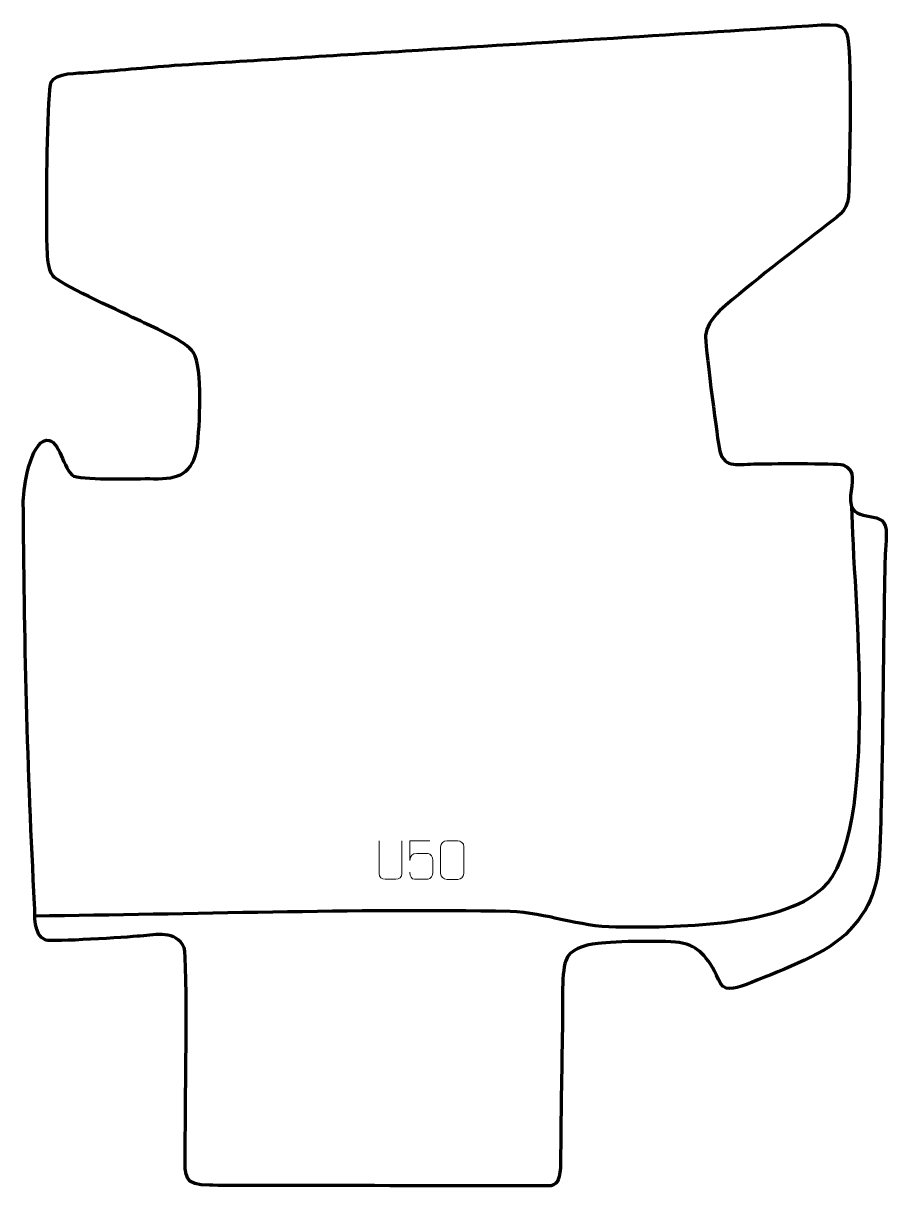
# Model space of a CAD drawing. Header units: millimetres. Extents: x 934 to 1493, y 38 to 791.
import ezdxf

# ---------------------------------------------------------------- set-up
doc = ezdxf.new("R2010")
doc.units = ezdxf.units.MM
doc.header["$MEASUREMENT"] = 0
doc.layers.add('layer 2', color=7, linetype='Continuous')
doc.layers.add('layer 3', color=7, linetype='Continuous')

msp = doc.modelspace()

# ---------------------------------------------------------------- linework, layer by layer
at = {"layer": 'layer 2', "color": 142, "lineweight": 158}
msp.add_open_spline([(941.324, 213.1015), (1043.0766, 214.0547), (1147.9254, 217.9191), (1249.3599, 216.0284), (1249.3599, 216.0284), (1273.2226, 215.1115), (1293.442, 206.1591), (1317.8804, 205.904), (1317.8804, 205.904), (1354.8217, 205.5535), (1424.5687, 205.5239), (1451.9974, 231.0176), (1451.9974, 231.0176), (1489.8547, 266.2039), (1471.6107, 423.9014), (1470.8762, 478.06)], degree=3, knots=[0, 0, 0, 0, 0.2, 0.2, 0.2, 0.2, 0.4, 0.4, 0.4, 0.4, 0.6, 0.6, 0.6, 0.6, 1, 1, 1, 1], dxfattribs=at)
at = {"layer": 'layer 3', "color": 242, "lineweight": 158}
msp.add_open_spline([(1031.8706, 764.123), (1013.127, 762.6942), (994.2973, 760.783), (975.6107, 759.4325), (975.6107, 759.4325), (969.9308, 759.0221), (954.4551, 759.4276), (951.8931, 753.212), (951.8931, 753.212), (949.4705, 747.3344), (948.975, 683.3411), (948.9902, 671.6944), (948.9902, 671.6944), (949.0304, 662.4815), (948.772, 643.3698), (950.3245, 634.6565), (950.3245, 634.6565), (950.8616, 632.0063), (951.4168, 628.8983), (954.1559, 626.6454), (954.1559, 626.6454), (961.8258, 620.3368), (998.6082, 603.8154), (1010.0349, 598.2393), (1010.0349, 598.2393), (1019.4809, 593.6037), (1038.7652, 586.0057), (1044.2564, 577.7227), (1044.2564, 577.7227), (1050.2941, 568.6151), (1048.0107, 529.0449), (1046.73, 517.1029), (1046.73, 517.1029), (1043.7628, 499.3723), (1034.6568, 495.91), (1018.2574, 496.2573), (1018.2574, 496.2573), (1005.9266, 496.5185), (976.3317, 495.0928), (966.5401, 497.9745), (966.5401, 497.9745), (959.5387, 501.6016), (957.6257, 522.2266), (948.9678, 521.1358), (948.9678, 521.1358), (938.1938, 519.7784), (934.1165, 490.7605), (933.8056, 481.9778), (933.8056, 481.9778), (934.3872, 396.3755), (936.4756, 305.8643), (941.1803, 220.6201), (941.1803, 220.6201), (941.5935, 213.1343), (939.971, 200.9103), (948.3672, 197.2885), (948.3672, 197.2885), (952.8327, 195.9596), (1001.042, 199.2372), (1009.6784, 199.8909), (1009.6784, 199.8909), (1020.2319, 200.7146), (1032.5, 203.843), (1038.0997, 192.4367), (1038.0997, 192.4367), (1040.5314, 186.539), (1038.7163, 75.9787), (1038.7061, 58.9345), (1038.7061, 58.9345), (1038.7398, 43.2145), (1037.8874, 38.7636), (1054.6048, 38.4416), (1054.6048, 38.4416), (1071.3222, 38.1196), (1275.804, 38.1447), (1275.804, 38.1447), (1275.804, 38.1447), (1280.3659, 39.4671), (1281.9286, 42.4855), (1282.0303, 53.5463), (1282.0303, 53.5463), (1282.2966, 82.5166), (1282.726, 111.3477), (1283.2553, 140.3097), (1283.2553, 140.3097), (1283.4511, 151.0552), (1282.3759, 175.1301), (1285.378, 183.8894), (1285.378, 183.8894), (1287.8404, 191.0742), (1296.7198, 193.9833), (1306.2939, 195.1445), (1306.2939, 195.1445), (1316.8562, 196.4255), (1352.0564, 197.2972), (1360.9646, 195.3217), (1360.9646, 195.3217), (1370.464, 193.215), (1377.5768, 187.2525), (1384.4385, 171.6567), (1384.4385, 171.6567), (1387.7068, 163.1171), (1394.5805, 165.9376), (1401.9983, 168.3276), (1401.9983, 168.3276), (1422.3621, 176.6723), (1450.5049, 186.3193), (1466.7189, 200.944), (1466.7189, 200.944), (1484.119, 218.1693), (1488.0615, 233.0532), (1489.0348, 256.8828), (1489.0348, 256.8828), (1491.0409, 318.6463), (1491.0164, 380.5699), (1492.2999, 442.3666), (1492.2999, 442.3666), (1492.4157, 447.9446), (1493.4648, 458.6684), (1492.9991, 463.3825), (1492.9991, 463.3825), (1491.5504, 478.0445), (1468.4855, 464.6064), (1470.0006, 485.4793), (1470.0006, 485.4793), (1470.5865, 493.5514), (1474.1032, 501.4874), (1465.0101, 505.2561), (1465.0101, 505.2561), (1460.5303, 506.3748), (1414.9826, 506.0532), (1407.22, 505.8295), (1407.22, 505.8295), (1395.9627, 505.4775), (1386.9269, 502.865), (1384.7424, 516.5873), (1384.7424, 516.5873), (1383.1113, 526.8329), (1375.4018, 585.2032), (1375.9694, 589.1078), (1375.9694, 589.1078), (1376.7107, 594.2069), (1379.2399, 599.1808), (1385.1473, 605.1029), (1385.1473, 605.1029), (1406.9495, 624.2866), (1431.9368, 642.9855), (1454.908, 660.9824), (1454.908, 660.9824), (1464.452, 668.4968), (1468.7062, 670.3976), (1468.942, 683.2334), (1468.942, 683.2334), (1468.9546, 683.9339), (1468.9674, 684.6343), (1468.9804, 685.3347), (1468.9804, 685.3347), (1469.5091, 713.8308), (1470.4253, 744.6664), (1469.0292, 772.9695), (1469.0292, 772.9695), (1468.3322, 787.0988), (1467.8523, 791.3805), (1451.156, 790.3022), (1451.156, 790.3022), (1361.3231, 784.5006), (1271.443, 779.0456), (1181.5945, 773.4491), (1181.5945, 773.4491), (1131.6865, 770.3404), (1081.7786, 767.2317), (1031.8706, 764.123)], degree=3, knots=[0, 0, 0, 0, 0.02272727, 0.02272727, 0.02272727, 0.02272727, 0.04545455, 0.04545455, 0.04545455, 0.04545455, 0.06818182, 0.06818182, 0.06818182, 0.06818182, 0.09090909, 0.09090909, 0.09090909, 0.09090909, 0.11363636, 0.11363636, 0.11363636, 0.11363636, 0.13636364, 0.13636364, 0.13636364, 0.13636364, 0.15909091, 0.15909091, 0.15909091, 0.15909091, 0.18181818, 0.18181818, 0.18181818, 0.18181818, 0.20454545, 0.20454545, 0.20454545, 0.20454545, 0.22727273, 0.22727273, 0.22727273, 0.22727273, 0.25, 0.25, 0.25, 0.25, 0.27272727, 0.27272727, 0.27272727, 0.27272727, 0.29545455, 0.29545455, 0.29545455, 0.29545455, 0.31818182, 0.31818182, 0.31818182, 0.31818182, 0.34090909, 0.34090909, 0.34090909, 0.34090909, 0.36363636, 0.36363636, 0.36363636, 0.36363636, 0.38636364, 0.38636364, 0.38636364, 0.38636364, 0.40909091, 0.40909091, 0.40909091, 0.40909091, 0.43181818, 0.43181818, 0.43181818, 0.43181818, 0.45454545, 0.45454545, 0.45454545, 0.45454545, 0.47727273, 0.47727273, 0.47727273, 0.47727273, 0.5, 0.5, 0.5, 0.5, 0.52272727, 0.52272727, 0.52272727, 0.52272727, 0.54545455, 0.54545455, 0.54545455, 0.54545455, 0.56818182, 0.56818182, 0.56818182, 0.56818182, 0.59090909, 0.59090909, 0.59090909, 0.59090909, 0.61363636, 0.61363636, 0.61363636, 0.61363636, 0.63636364, 0.63636364, 0.63636364, 0.63636364, 0.65909091, 0.65909091, 0.65909091, 0.65909091, 0.68181818, 0.68181818, 0.68181818, 0.68181818, 0.70454545, 0.70454545, 0.70454545, 0.70454545, 0.72727273, 0.72727273, 0.72727273, 0.72727273, 0.75, 0.75, 0.75, 0.75, 0.77272727, 0.77272727, 0.77272727, 0.77272727, 0.79545455, 0.79545455, 0.79545455, 0.79545455, 0.81818182, 0.81818182, 0.81818182, 0.81818182, 0.84090909, 0.84090909, 0.84090909, 0.84090909, 0.86363636, 0.86363636, 0.86363636, 0.86363636, 0.88636364, 0.88636364, 0.88636364, 0.88636364, 0.90909091, 0.90909091, 0.90909091, 0.90909091, 0.93181818, 0.93181818, 0.93181818, 0.93181818, 0.95454545, 0.95454545, 0.95454545, 0.95454545, 1, 1, 1, 1], dxfattribs=at)
at = {"layer": 'layer 3', "color": 250, "lineweight": 9}
for points, knots in [([(1179.1827, 261.6426), (1179.1823, 256.1031), (1179.2781, 245.9013), (1179.2785, 240.3609), (1179.2785, 240.3609), (1179.1387, 238.1214), (1177.4615, 236.6952), (1175.3138, 236.6847), (1175.3138, 236.6847), (1172.9819, 236.6851), (1170.65, 236.6851), (1168.3185, 236.6847), (1168.3185, 236.6847), (1166.3935, 236.5832), (1164.4214, 238.3997), (1164.4326, 240.3442), (1164.4326, 240.3442), (1164.4329, 245.9061), (1164.5283, 256.0815), (1164.5279, 261.6426)], [0, 0, 0, 0, 0.16666667, 0.16666667, 0.16666667, 0.16666667, 0.33333333, 0.33333333, 0.33333333, 0.33333333, 0.5, 0.5, 0.5, 0.5, 0.66666667, 0.66666667, 0.66666667, 0.66666667, 1, 1, 1, 1]), ([(1197.2496, 261.6164), (1197.2496, 261.6164), (1184.3979, 261.6164), (1184.3979, 261.6164), (1184.3979, 261.6164), (1184.3982, 257.3858), (1184.3982, 253.1549), (1184.3979, 248.9237), (1184.3979, 248.9237), (1184.3976, 252.2338), (1186.0286, 253.3056), (1188.8406, 253.3661), (1188.8406, 253.3661), (1191.2802, 253.3664), (1193.7197, 253.3664), (1196.1589, 253.3661), (1196.1589, 253.3661), (1197.8087, 253.3729), (1199.2836, 250.9924), (1199.3121, 248.9237), (1199.3121, 248.9237), (1199.3118, 246.3364), (1199.3118, 243.7488), (1199.3121, 241.1611), (1199.3121, 241.1611), (1199.3583, 239.2017), (1197.8589, 236.7654), (1196.233, 236.7069), (1196.233, 236.7069), (1194.2765, 236.7072), (1189.3815, 236.7072), (1187.4245, 236.7069), (1187.4245, 236.7069), (1185.579, 236.6981), (1184.4719, 238.6629), (1184.4511, 241.214)], [0, 0, 0, 0, 0.1, 0.1, 0.1, 0.1, 0.2, 0.2, 0.2, 0.2, 0.3, 0.3, 0.3, 0.3, 0.4, 0.4, 0.4, 0.4, 0.5, 0.5, 0.5, 0.5, 0.6, 0.6, 0.6, 0.6, 0.7, 0.7, 0.7, 0.7, 0.8, 0.8, 0.8, 0.8, 1, 1, 1, 1]), ([(1208.2748, 261.6609), (1210.6409, 261.6609), (1213.0074, 261.6609), (1215.3739, 261.6609), (1215.3739, 261.6609), (1217.3544, 261.6965), (1219.3804, 260.2022), (1219.4075, 257.7601), (1219.4075, 257.7601), (1219.4071, 252.0027), (1219.4071, 246.2449), (1219.4075, 240.4867), (1219.4075, 240.4867), (1219.2654, 238.1591), (1217.559, 236.6768), (1215.3739, 236.666), (1215.3739, 236.666), (1213.0015, 236.6664), (1210.6291, 236.6664), (1208.2571, 236.666), (1208.2571, 236.666), (1206.2986, 236.5604), (1204.2922, 238.4483), (1204.3036, 240.4693), (1204.3036, 240.4693), (1204.304, 246.2499), (1204.304, 252.0302), (1204.3036, 257.81), (1204.3036, 257.81), (1204.3079, 259.952), (1206.085, 261.6745), (1208.2748, 261.6609)], [0, 0, 0, 0, 0.11111111, 0.11111111, 0.11111111, 0.11111111, 0.22222222, 0.22222222, 0.22222222, 0.22222222, 0.33333333, 0.33333333, 0.33333333, 0.33333333, 0.44444444, 0.44444444, 0.44444444, 0.44444444, 0.55555556, 0.55555556, 0.55555556, 0.55555556, 0.66666667, 0.66666667, 0.66666667, 0.66666667, 0.77777778, 0.77777778, 0.77777778, 0.77777778, 1, 1, 1, 1])]:
    msp.add_open_spline(points, degree=3, knots=knots, dxfattribs=at)

doc.saveas('drawing.dxf')
